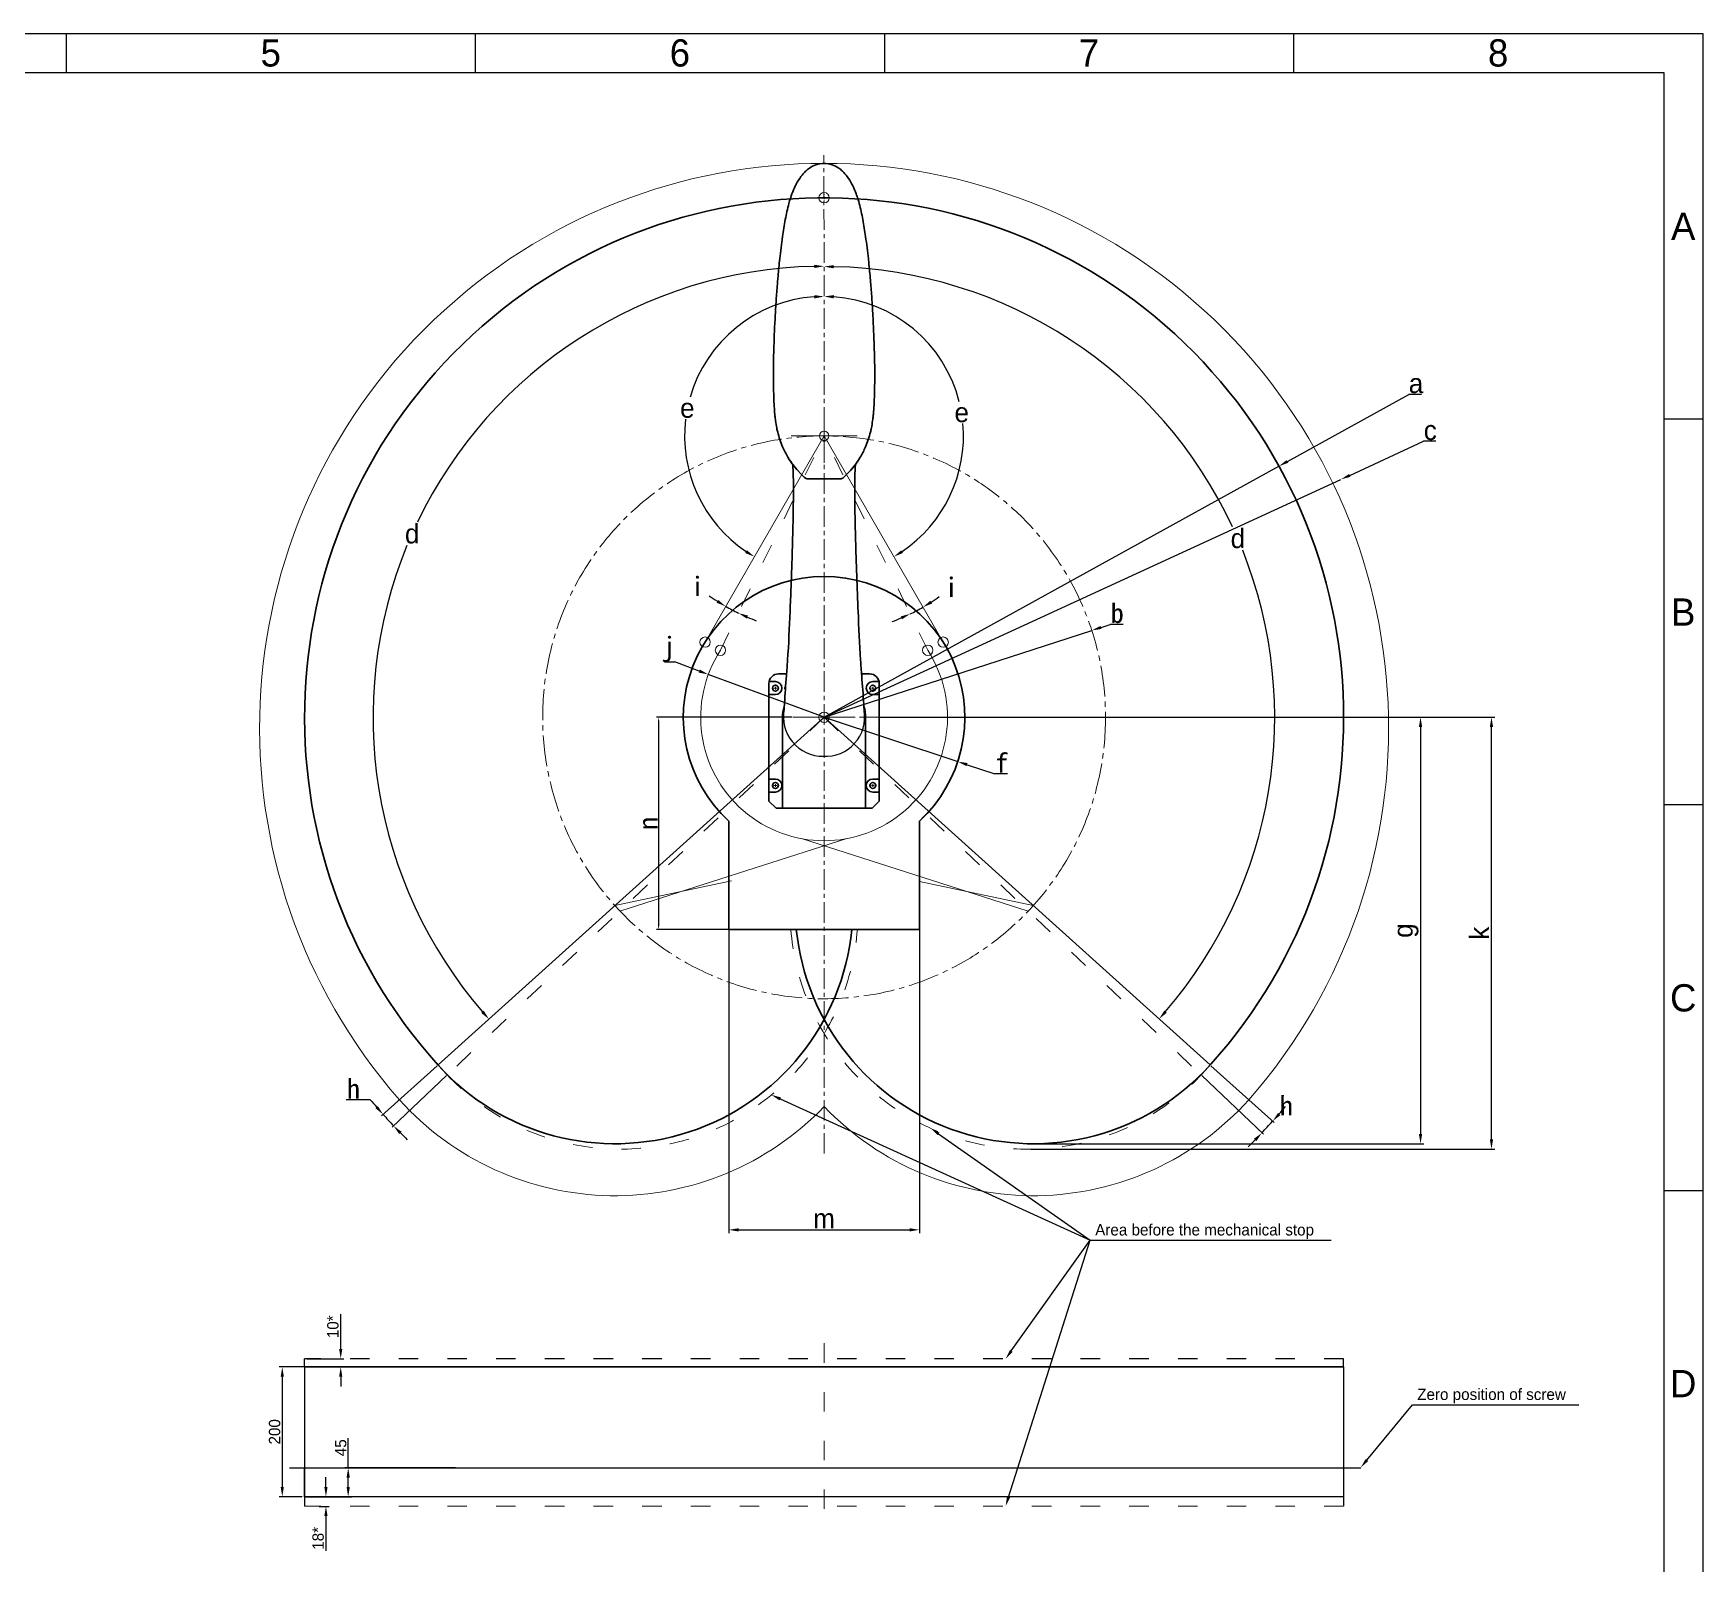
# Model space of a CAD drawing. Header units: millimetres. Extents: x 4086 to 8300, y 123 to 1549.
# Drawn here: x 7271 to 8300, y 607 to 1549 of the extents above; entities that cross this region are included whole.
import ezdxf
from ezdxf import colors
from ezdxf.entities.mleader import LeaderData, LeaderLine
from ezdxf.enums import TextEntityAlignment as Align
from ezdxf.math import Vec2, Vec3

# ---------------------------------------------------------------- set-up
doc = ezdxf.new("R2010")
doc.units = ezdxf.units.MM
for name, pattern in [('ACAD_ISO03W100', [30, 12, -18]), ('CENTER2', [28.575, 19.05, -3.175, 3.175, -3.175]), ('CENTERX2', [20.32, 12.7, -2.54, 2.54, -2.54])]:
    doc.linetypes.add(name, pattern=pattern)
doc.layers.add('09_ALL_ROUNDS', color=7, linetype='Continuous')
doc.layers.add('20_ALL_FEATURES', color=7, linetype='Continuous')
for name, color, linetype, lineweight in [('中心线层', 7, 'CENTER2', 0), ('标注层', 7, 'Continuous', 0), ('粗线层', 7, 'Continuous', 35), ('细线层', 7, 'Continuous', 0), ('虚线层', 7, 'ACAD_ISO03W100', 0)]:
    doc.layers.add(name, color=color, linetype=linetype, lineweight=lineweight)
doc.styles.get("Standard").update_dxf_attribs({"font": 'simsun.ttc'})
doc.styles.add('思源黑', font='SourceHanSansCN-Normal.ttf')
doc.dimstyles.new('半径标注', dxfattribs={"dimtxt": 7, "dimasz": 6, "dimexe": 1.25, "dimexo": 0.625, "dimtad": 1, "dimtoh": 1, "dimlfac": 4, "dimdsep": 46, "dimtxsty": '思源黑', "dimcen": 2.5, "dimadec": 0, "dimazin": 0, "dimtfac": 1, "dimtmove": 0, "dimatfit": 3, "dimfxl": 1, "dimarcsym": 0})
doc.dimstyles.new('尺寸标注_细节_1_2比例', dxfattribs={"dimtxt": 7, "dimasz": 6, "dimexe": 2, "dimexo": 1.5, "dimgap": 1, "dimtad": 1, "dimlfac": 2, "dimdsep": 46, "dimtxsty": '思源黑', "dimcen": 0.09, "dimadec": 0, "dimazin": 0, "dimtp": 0.01, "dimtm": 0.01, "dimtfac": 1, "dimtofl": 0, "dimtmove": 0, "dimatfit": 3, "dimfxl": 1, "dimtolj": 1, "dimarcsym": 0})
doc.dimstyles.new('直线标注', dxfattribs={"dimtxt": 7, "dimasz": 3, "dimexe": 1.25, "dimexo": 0.625, "dimtad": 1, "dimlfac": 4, "dimdsep": 46, "dimtxsty": 'Standard', "dimcen": 2.5, "dimadec": 0, "dimazin": 0, "dimtm": 1e-09, "dimtfac": 1, "dimtmove": 0, "dimatfit": 3, "dimfxl": 1, "dimarcsym": 0})
doc.dimstyles.new('角度标注', dxfattribs={"dimtxt": 7, "dimasz": 6, "dimexe": 1.25, "dimexo": 0.625, "dimtad": 1, "dimtih": 1, "dimtoh": 1, "dimdsep": 46, "dimtxsty": '思源黑', "dimcen": 2.5, "dimadec": 0, "dimazin": 0, "dimtfac": 1, "dimtmove": 0, "dimatfit": 3, "dimfxl": 1, "dimarcsym": 0})

# ---------------------------------------------------------------- blocks, each defined once
blk = doc.blocks.new('1')
at = {"color": 2}
for p, q in [((7291.7, 1549.2), (7291.7, 1525.2)), ((7543.7, 1549.2), (7543.7, 1525.2)), ((7795.7, 1549.2), (7795.7, 1525.2)), ((8047.7, 1549.2), (8047.7, 1525.2)), ((8299.7, 1311.6), (8275.7, 1311.6)), ((8299.7, 1074), (8275.7, 1074)), ((8299.7, 836.4), (8275.7, 836.4))]:
    blk.add_line(p, q, dxfattribs=at)
for points in [[(6283.7, 123.6), (6283.7, 1549.2), (8299.7, 1549.2), (8299.7, 123.6)], [(6403.7, 147.6), (6403.7, 1525.2), (8275.7, 1525.2), (8275.7, 147.6)]]:
    blk.add_lwpolyline(points, close=True, dxfattribs=at)
at = {"color": 2, "style": '思源黑'}
for s, p in [('5', (7417.7, 1537.2)), ('6', (7669.7, 1537.2)), ('7', (7921.7, 1537.2)), ('8', (8173.7, 1537.2)), ('A', (8287.7, 1430.4)), ('B', (8287.7, 1192.8)), ('C', (8287.7, 955.2)), ('D', (8287.7, 717.6))]:
    blk.add_text(s, height=16.8, dxfattribs=at).set_placement(p, align=Align.MIDDLE_CENTER)
at = {"color": 7, "style": '思源黑'}
for tag, height, p in [('编号', 19.2, (8134.8, 252.7)), ('比例', 8, (7939.7, 171.6))]:
    blk.add_attdef(tag, text='', height=height, dxfattribs=at).set_placement(p, align=Align.MIDDLE)
at = {"linetype": 'Continuous', "lineweight": 0, "ltscale": 0.3, "style": '思源黑'}
for tag, p in [('当前页', (8121.4, 207.9)), ('总页数', (8160.3, 207.9))]:
    blk.add_attdef(tag, text='', height=8, dxfattribs=at).set_placement(p, align=Align.MIDDLE)
blk = doc.blocks.new('*D1662')
at = {"layer": 'Defpoints', "color": 0}
for p in [(7758.5, 1128), (7758.5, 1128), (7520.7, 913.9), (7526.4, 907.7), (7491.2, 878.7)]:
    blk.add_point(p, dxfattribs=at)
at = {"layer": '标注层', "color": 0, "lineweight": -2}
for p, q in [((7520.3, 913.4), (7486, 882.5)), ((7526, 907.3), (7492.5, 875.5)), ((7479, 892.4), (7464.2, 892.4))]:
    blk.add_line(p, q, dxfattribs=at)
for start, end in [(220.1191, 221.0595), (222, 223.5), (224.4405, 225.3809)]:
    blk.add_arc((7758.5, 1128), 365.5, start, end, dxfattribs=at)
at = {"layer": '标注层', "color": 0}
for points in [[(7482.2, 887.2), (7483.7, 888.5), (7486.9, 883.4)], [(7498.3, 872.7), (7496.8, 871.3), (7493.4, 876.3)]]:
    blk.add_solid(points, dxfattribs=at)
at = {"layer": '标注层', "color": 0, "insert": (7468.6, 899.2), "char_height": 7, "attachment_point": 5}
blk.add_mtext('{\\H1.714286x;h}', dxfattribs=at)
blk = doc.blocks.new('*D1663')
at = {"layer": 'Defpoints', "color": 0}
for p in [(7758.5, 1128), (7758.5, 1128), (7990.7, 907.7), (7996.3, 913.9), (8030.4, 874.4)]:
    blk.add_point(p, dxfattribs=at)
at = {"layer": '标注层', "color": 0, "lineweight": -2}
for p, q in [((7991.1, 907.3), (8029.1, 871.2)), ((7996.8, 913.4), (8035.8, 878.4))]:
    blk.add_line(p, q, dxfattribs=at)
for start, end in [(318.9246, 319.8493), (316.5, 318), (314.6507, 315.5754)]:
    blk.add_arc((7758.5, 1128), 371.8, start, end, dxfattribs=at)
at = {"layer": '标注层', "color": 0}
for points in [[(8038.1, 884.3), (8039.6, 883), (8034.8, 879.2)], [(8024.8, 867), (8023.3, 868.4), (8028.2, 872)]]:
    blk.add_solid(points, dxfattribs=at)
at = {"layer": '标注层', "color": 0, "insert": (8043.2, 888.8), "char_height": 7, "attachment_point": 5}
blk.add_mtext('{\\H1.714286x;h}', dxfattribs=at)
blk = doc.blocks.new('*D1664')
at = {"layer": 'Defpoints', "color": 0}
for p in [(7465.4, 665.7), (7533.1, 665.7), (7437.9, 647.9)]:
    blk.add_point(p, dxfattribs=at)
at = {"layer": '标注层', "color": 0, "lineweight": -2}
for p, q in [((7465.4, 665.7), (7465.4, 684)), ((7531.6, 665.7), (7463.4, 665.7)), ((7465.4, 653.9), (7465.4, 659.7)), ((7439.4, 647.9), (7467.4, 647.9))]:
    blk.add_line(p, q, dxfattribs=at)
at = {"layer": '标注层', "color": 0}
for points in [[(7466.4, 659.7), (7464.4, 659.7), (7465.4, 665.7)], [(7464.4, 653.9), (7466.4, 653.9), (7465.4, 647.9)]]:
    blk.add_solid(points, dxfattribs=at)
at = {"layer": '标注层', "color": 0, "insert": (7460.8, 678.1), "char_height": 7, "attachment_point": 5, "rotation": 90, "style": '思源黑'}
blk.add_mtext('\\A1;45', dxfattribs=at)
blk = doc.blocks.new('*D1665')
at = {"layer": 'Defpoints', "color": 0}
for p in [(7449.4, 727.9), (7424.8, 647.9), (7438.5, 647.9)]:
    blk.add_point(p, dxfattribs=at)
at = {"layer": '标注层', "color": 0, "lineweight": -2}
for p, q in [((7447.9, 727.9), (7422.8, 727.9)), ((7424.8, 721.9), (7424.8, 653.9)), ((7437, 647.9), (7422.8, 647.9))]:
    blk.add_line(p, q, dxfattribs=at)
at = {"layer": '标注层', "color": 0}
for points in [[(7425.8, 721.9), (7423.8, 721.9), (7424.8, 727.9)], [(7423.8, 653.9), (7425.8, 653.9), (7424.8, 647.9)]]:
    blk.add_solid(points, dxfattribs=at)
at = {"layer": '标注层', "color": 0, "insert": (7420.1, 687.9), "char_height": 7, "attachment_point": 5, "rotation": 90, "style": '思源黑'}
blk.add_mtext('\\A1;200', dxfattribs=at)
blk = doc.blocks.new('*D1666')
at = {"layer": 'Defpoints', "color": 0}
for p in [(7451.7, 647.9), (7446, 642), (7451.7, 642)]:
    blk.add_point(p, dxfattribs=at)
at = {"layer": '标注层', "color": 0, "lineweight": -2}
for p, q in [((7451.7, 653.9), (7451.7, 659.9)), ((7450.2, 647.9), (7449.7, 647.9)), ((7447.5, 642), (7453.7, 642)), ((7451.7, 636), (7451.7, 614.6))]:
    blk.add_line(p, q, dxfattribs=at)
at = {"layer": '标注层', "color": 0}
for points in [[(7450.7, 653.9), (7452.7, 653.9), (7451.7, 647.9)], [(7452.7, 636), (7450.7, 636), (7451.7, 642)]]:
    blk.add_solid(points, dxfattribs=at)
at = {"layer": '标注层', "color": 0, "insert": (7446.9, 622.3), "char_height": 7, "attachment_point": 5, "rotation": 90, "style": '思源黑'}
blk.add_mtext('\\A1;18*', dxfattribs=at)
blk = doc.blocks.new('*D1667')
at = {"layer": 'Defpoints', "color": 0}
for p in [(7790.7, 1128), (7887.3, 865.3), (8125.9, 865.3)]:
    blk.add_point(p, dxfattribs=at)
at = {"layer": '标注层', "color": 0, "lineweight": -2}
for p, q in [((7792.2, 1128), (8127.9, 1128)), ((8125.9, 1122), (8125.9, 871.3)), ((7888.8, 865.3), (8127.9, 865.3))]:
    blk.add_line(p, q, dxfattribs=at)
at = {"layer": '标注层', "color": 0}
for points in [[(8126.9, 1122), (8124.9, 1122), (8125.9, 1128)], [(8124.9, 871.3), (8126.9, 871.3), (8125.9, 865.3)]]:
    blk.add_solid(points, dxfattribs=at)
at = {"layer": '标注层', "color": 0, "insert": (8116.9, 996.6), "char_height": 7, "attachment_point": 5, "rotation": 90, "style": '思源黑'}
blk.add_mtext('\\A1;{\\H1.714286x;g}', dxfattribs=at)
blk = doc.blocks.new('*D1668')
at = {"layer": 'Defpoints', "color": 0}
for p in [(7816.6, 1128), (8169.6, 1128), (7884.3, 862)]:
    blk.add_point(p, dxfattribs=at)
at = {"layer": '标注层', "color": 0, "lineweight": -2}
for p, q in [((7818.1, 1128), (8171.6, 1128)), ((8169.6, 868), (8169.6, 1122)), ((7885.8, 862), (8171.6, 862))]:
    blk.add_line(p, q, dxfattribs=at)
at = {"layer": '标注层', "color": 0}
for points in [[(8170.6, 1122), (8168.6, 1122), (8169.6, 1128)], [(8168.6, 868), (8170.6, 868), (8169.6, 862)]]:
    blk.add_solid(points, dxfattribs=at)
at = {"layer": '标注层', "color": 0, "insert": (8162.1, 995), "char_height": 7, "attachment_point": 5, "rotation": 90, "style": '思源黑'}
blk.add_mtext('\\A1;{\\H1.714286x;k}', dxfattribs=at)
blk = doc.blocks.new('*D1669')
at = {"layer": 'Defpoints', "color": 0}
for p in [(7758.5, 1128), (7840.9, 1100.7)]:
    blk.add_point(p, dxfattribs=at)
at = {"layer": '标注层', "color": 0, "lineweight": -2}
for p, q in [((7758.5, 1128), (7840.9, 1100.7)), ((7846.6, 1098.8), (7863.7, 1093.2)), ((7871.5, 1093.2), (7863.7, 1093.2))]:
    blk.add_line(p, q, dxfattribs=at)
at = {"layer": '标注层', "color": 0}
blk.add_solid([(7846.9, 1099.8), (7846.3, 1097.9), (7840.9, 1100.7)], dxfattribs=at)
at = {"layer": '标注层', "color": 0, "insert": (7867.9, 1099.8), "char_height": 7, "attachment_point": 5}
blk.add_mtext('{\\H1.714286x;f}', dxfattribs=at)
blk = doc.blocks.new('*D1670')
at = {"layer": 'Defpoints', "color": 0}
for p in [(7758.4, 1301.5), (7758.5, 1301.3), (7814.2, 1193), (7831.9, 1174.3), (7822.4, 1169.3)]:
    blk.add_point(p, dxfattribs=at)
at = {"layer": '标注层', "color": 0, "lineweight": -2}
for start, end in [(295.8, 300), (302.8232, 305.6464), (290.1536, 292.9768)]:
    blk.add_arc((7758.5, 1301.3), 121.8, start, end, dxfattribs=at)
at = {"layer": '标注层', "color": 0}
for points in [[(7824, 1199.8), (7825.1, 1198.1), (7819.4, 1195.8)], [(7806.5, 1188.3), (7805.7, 1190.1), (7811.5, 1191.7)]]:
    blk.add_solid(points, dxfattribs=at)
at = {"layer": '标注层', "color": 0, "insert": (7836.9, 1208.1), "char_height": 7, "attachment_point": 5}
blk.add_mtext('{\\H1.714286x;i}', dxfattribs=at)
blk = doc.blocks.new('*D1671')
at = {"layer": 'Defpoints', "color": 0}
for p in [(7699.9, 1012), (7817.2, 1012), (7817.2, 812.3)]:
    blk.add_point(p, dxfattribs=at)
at = {"layer": '标注层', "color": 0, "lineweight": -2}
for p, q in [((7699.9, 1010.5), (7699.9, 810.3)), ((7817.2, 1010.5), (7817.2, 810.3)), ((7705.9, 812.3), (7811.2, 812.3))]:
    blk.add_line(p, q, dxfattribs=at)
at = {"layer": '标注层', "color": 0}
for points in [[(7705.9, 813.3), (7705.9, 811.3), (7699.9, 812.3)], [(7811.2, 811.3), (7811.2, 813.3), (7817.2, 812.3)]]:
    blk.add_solid(points, dxfattribs=at)
at = {"layer": '标注层', "color": 0, "insert": (7758.5, 819.3), "char_height": 7, "attachment_point": 5, "style": '思源黑'}
blk.add_mtext('\\A1;{\\H1.714286x;m}', dxfattribs=at)
blk = doc.blocks.new('*D1672')
at = {"layer": 'Defpoints', "color": 0}
for p in [(7687.2, 1154.4), (7758.5, 1128)]:
    blk.add_point(p, dxfattribs=at)
at = {"layer": '标注层', "color": 0, "lineweight": -2}
for p, q in [((7660.2, 1162.1), (7666.5, 1162.1)), ((7681.6, 1156.5), (7666.5, 1162.1)), ((7758.5, 1128), (7687.2, 1154.4))]:
    blk.add_line(p, q, dxfattribs=at)
at = {"layer": '标注层', "color": 0}
blk.add_solid([(7681.3, 1155.5), (7682, 1157.4), (7687.2, 1154.4)], dxfattribs=at)
at = {"layer": '标注层', "color": 0, "insert": (7663, 1169.8), "char_height": 7, "attachment_point": 5}
blk.add_mtext('{\\H1.714286x;j}', dxfattribs=at)
blk = doc.blocks.new('*D1673')
at = {"layer": 'Defpoints', "color": 0}
for p in [(7923.4, 1181.5), (7758.5, 1128)]:
    blk.add_point(p, dxfattribs=at)
at = {"layer": '标注层', "color": 0, "lineweight": -2}
for p, q in [((7929.1, 1183.4), (7934.8, 1185.2)), ((7942.7, 1185.2), (7934.8, 1185.2)), ((7758.5, 1128), (7923.4, 1181.5))]:
    blk.add_line(p, q, dxfattribs=at)
at = {"layer": '标注层', "color": 0}
blk.add_solid([(7928.8, 1184.3), (7929.4, 1182.4), (7923.4, 1181.5)], dxfattribs=at)
at = {"layer": '标注层', "color": 0, "insert": (7939.1, 1192), "char_height": 7, "attachment_point": 5}
blk.add_mtext('{\\H1.714286x;b}', dxfattribs=at)
blk = doc.blocks.new('*D1674')
at = {"layer": 'Defpoints', "color": 0}
for p in [(7758.5, 1448), (7951.4, 1327.7), (7758.5, 1301.3), (7758.5, 1128), (7996.3, 913.9)]:
    blk.add_point(p, dxfattribs=at)
at = {"layer": '标注层', "color": 0, "lineweight": -2}
for start, end in [(25.0051, 88.7617), (319.2383, 21.7414)]:
    blk.add_arc((7758.5, 1128), 277.6, start, end, dxfattribs=at)
at = {"layer": '标注层', "color": 0}
for points in [[(7764.5, 1406.5), (7764.5, 1404.5), (7758.5, 1405.6)], [(7968.1, 947.4), (7969.6, 946), (7964.9, 942.2)]]:
    blk.add_solid(points, dxfattribs=at)
at = {"layer": '标注层', "color": 0, "insert": (8013.4, 1238.1), "char_height": 7, "attachment_point": 5, "style": '思源黑'}
blk.add_mtext('{\\H1.714286x;d}', dxfattribs=at)
blk = doc.blocks.new('*D1675')
at = {"layer": 'Defpoints', "color": 0}
for p in [(7739.5, 1128), (7656.6, 997.3), (7739.5, 997.3)]:
    blk.add_point(p, dxfattribs=at)
at = {"layer": '标注层', "color": 0, "lineweight": -2}
for p, q in [((7738.9, 1128), (7655.3, 1128)), ((7656.6, 1125), (7656.6, 1000.3)), ((7738.9, 997.3), (7655.3, 997.3))]:
    blk.add_line(p, q, dxfattribs=at)
at = {"layer": '标注层', "color": 0}
for points in [[(7657.1, 1125), (7656.1, 1125), (7656.6, 1128)], [(7656.1, 1000.3), (7657.1, 1000.3), (7656.6, 997.3)]]:
    blk.add_solid(points, dxfattribs=at)
at = {"layer": '标注层', "color": 0, "insert": (7650, 1062.6), "char_height": 7, "attachment_point": 5, "rotation": 90}
blk.add_mtext('{\\H1.714286x;n}', dxfattribs=at)
blk = doc.blocks.new('*D1676')
at = {"layer": 'Defpoints', "color": 0}
for p in [(7758.5, 1301.3), (7758.6, 1301.5), (7703.1, 1193.5), (7685.2, 1174.3), (7694.7, 1169.3)]:
    blk.add_point(p, dxfattribs=at)
at = {"layer": '标注层', "color": 0, "lineweight": -2}
for start, end in [(234.3271, 237.1636), (240, 244.2), (247.0364, 249.8729)]:
    blk.add_arc((7758.5, 1301.3), 121.2, start, end, dxfattribs=at)
at = {"layer": '标注层', "color": 0}
for points in [[(7692.3, 1198.6), (7693.3, 1200.3), (7697.9, 1196.3)], [(7711.7, 1190.6), (7710.8, 1188.8), (7705.8, 1192.2)]]:
    blk.add_solid(points, dxfattribs=at)
at = {"layer": '标注层', "color": 0, "insert": (7680.5, 1208.6), "char_height": 7, "attachment_point": 5}
blk.add_mtext('{\\H1.714286x;i}', dxfattribs=at)
blk = doc.blocks.new('*D1677')
at = {"layer": 'Defpoints', "color": 0}
for p in [(7758.5, 1448), (7692.7, 1356.5), (7758.5, 1301.3), (7758.5, 1301.3), (7685.2, 1174.3)]:
    blk.add_point(p, dxfattribs=at)
at = {"layer": '标注层', "color": 0, "lineweight": -2}
for start, end in [(94.001, 163.9118), (173.0834, 235.999)]:
    blk.add_arc((7758.5, 1301.3), 85.9, start, end, dxfattribs=at)
at = {"layer": '标注层', "color": 0}
for points in [[(7752.6, 1386), (7752.5, 1388), (7758.5, 1387.2)], [(7709.9, 1229.2), (7711, 1230.9), (7715.6, 1226.9)]]:
    blk.add_solid(points, dxfattribs=at)
at = {"layer": '标注层', "color": 0, "insert": (7674.3, 1318.4), "char_height": 7, "attachment_point": 5, "style": '思源黑'}
blk.add_mtext('{\\H1.714286x;e}', dxfattribs=at)
blk = doc.blocks.new('*D1678')
at = {"layer": 'Defpoints', "color": 0}
for p in [(8038.7, 1282.7), (7758.5, 1128)]:
    blk.add_point(p, dxfattribs=at)
at = {"layer": '标注层', "color": 0, "lineweight": -2}
for p, q in [((8043.9, 1285.6), (8118.7, 1326.9)), ((8126.5, 1326.9), (8118.7, 1326.9)), ((7758.5, 1128), (8038.7, 1282.7))]:
    blk.add_line(p, q, dxfattribs=at)
at = {"layer": '标注层', "color": 0}
blk.add_solid([(8043.4, 1286.4), (8044.4, 1284.7), (8038.7, 1282.7)], dxfattribs=at)
at = {"layer": '标注层', "color": 0, "insert": (8123.1, 1333.6), "char_height": 7, "attachment_point": 5, "style": '思源黑'}
blk.add_mtext('{\\H1.714286x;a}', dxfattribs=at)
blk = doc.blocks.new('*D1679')
at = {"layer": 'Defpoints', "color": 0}
for p in [(7758.5, 1448), (7824.4, 1356.5), (7758.5, 1301.3), (7758.5, 1301.3), (7831.9, 1174.3)]:
    blk.add_point(p, dxfattribs=at)
at = {"layer": '标注层', "color": 0, "lineweight": -2}
for start, end in [(14.2109, 85.999), (304.001, 5.0945)]:
    blk.add_arc((7758.5, 1301.3), 85.9, start, end, dxfattribs=at)
at = {"layer": '标注层', "color": 0}
for points in [[(7764.6, 1388), (7764.5, 1386), (7758.5, 1387.2)], [(7806.1, 1230.9), (7807.1, 1229.2), (7801.5, 1226.9)]]:
    blk.add_solid(points, dxfattribs=at)
at = {"layer": '标注层', "color": 0, "insert": (7843.3, 1315.7), "char_height": 7, "attachment_point": 5, "style": '思源黑'}
blk.add_mtext('{\\H1.714286x;e}', dxfattribs=at)
blk = doc.blocks.new('*D1680')
at = {"layer": 'Defpoints', "color": 0}
for p in [(7758.5, 1448), (7565.6, 1327.8), (7758.5, 1301.3), (7758.5, 1128), (7520.7, 913.9)]:
    blk.add_point(p, dxfattribs=at)
at = {"layer": '标注层', "color": 0, "lineweight": -2}
for start, end in [(91.2376, 154.3506), (157.6285, 220.7624)]:
    blk.add_arc((7758.5, 1128), 277.8, start, end, dxfattribs=at)
at = {"layer": '标注层', "color": 0}
for points in [[(7752.5, 1404.7), (7752.5, 1406.7), (7758.5, 1405.8)], [(7547.4, 945.9), (7548.9, 947.3), (7552.1, 942.1)]]:
    blk.add_solid(points, dxfattribs=at)
at = {"layer": '标注层', "color": 0, "insert": (7504.8, 1241), "char_height": 7, "attachment_point": 5, "style": '思源黑'}
blk.add_mtext('{\\H1.714286x;d}', dxfattribs=at)
blk = doc.blocks.new('*D1681')
at = {"layer": 'Defpoints', "color": 0}
for p in [(8076.8, 1274.5), (7758.5, 1128)]:
    blk.add_point(p, dxfattribs=at)
at = {"layer": '标注层', "color": 0, "lineweight": -2}
for p, q in [((8082.3, 1277), (8127.8, 1298)), ((8135.4, 1298), (8127.8, 1298)), ((7758.5, 1128), (8076.8, 1274.5))]:
    blk.add_line(p, q, dxfattribs=at)
at = {"layer": '标注层', "color": 0}
blk.add_solid([(8081.9, 1277.9), (8082.7, 1276.1), (8076.8, 1274.5)], dxfattribs=at)
at = {"layer": '标注层', "color": 0, "insert": (8131.9, 1304.7), "char_height": 7, "attachment_point": 5, "style": '思源黑'}
blk.add_mtext('{\\H1.714286x;c}', dxfattribs=at)
blk = doc.blocks.new('SW_CENTERMARKSYMBOL_16')
at = {"layer": '中心线层', "color": 0}
for p, q in [((-1.5, 0), (-1.95, 0)), ((0, 0), (-0.75, 0)), ((0, 1.5), (0, 1.95)), ((0, 0), (0, 0.75)), ((0, 0), (0, -0.75)), ((0, 0), (0.75, 0)), ((1.5, 0), (1.95, 0)), ((0, -1.5), (0, -1.95))]:
    blk.add_line(p, q, dxfattribs=at)
blk = doc.blocks.new('*D1688')
at = {"color": 0, "lineweight": -2}
for p, q in [((7460.8, 738.9), (7460.8, 760.3)), ((7440, 732.9), (7462.8, 732.9)), ((7440, 727.9), (7462.8, 727.9)), ((7460.8, 721.9), (7460.8, 715.9))]:
    blk.add_line(p, q, dxfattribs=at)
at = {"color": 0}
for points in [[(7459.8, 738.9), (7461.8, 738.9), (7460.8, 732.9)], [(7461.8, 721.9), (7459.8, 721.9), (7460.8, 727.9)]]:
    blk.add_solid(points, dxfattribs=at)
at = {"layer": 'Defpoints', "color": 0}
for p in [(7438.5, 732.9), (7460.8, 732.9), (7438.5, 727.9)]:
    blk.add_point(p, dxfattribs=at)
at = {"color": 0, "insert": (7456, 752.6), "char_height": 7, "attachment_point": 5, "rotation": 90, "style": '思源黑'}
blk.add_mtext('\\A1;\\A1;10*', dxfattribs=at)

msp = doc.modelspace()

# ---------------------------------------------------------------- linework, layer by layer
for p, q in [((7438.5355, 727.8715), (7438.5355, 732.8715)), ((8078.5355, 727.8715), (8078.5355, 732.8715))]:
    msp.add_line(p, q)
at = {"linetype": 'ACAD_ISO03W100'}
msp.add_line((8078.5355, 732.8715), (7438.5355, 732.8715), dxfattribs=at)
at = {"color": 7, "linetype": 'Continuous'}
msp.add_arc((7757.7402, 1128.3005), 24.3159, 168.6335578, 270.5697738, dxfattribs=at)
at = {"layer": '09_ALL_ROUNDS', "color": 7, "linetype": 'Continuous'}
msp.add_arc((7759.4029, 1128.0574), 24.1135, 266.6219188, 9.5975651, dxfattribs=at)
at = {"layer": '20_ALL_FEATURES'}
for p, q in [((7438.5355, 727.8715), (7438.5355, 730.0715)), ((8078.5355, 727.8715), (8078.5355, 730.0715)), ((7438.5355, 727.8715), (7438.5355, 647.8715)), ((8078.5355, 727.8715), (8078.5355, 647.8715)), ((7429.3102, 665.6715), (8089.1251, 665.6715)), ((7438.5355, 647.8715), (7438.5355, 665.6715)), ((8078.5355, 647.8715), (7438.5355, 647.8715)), ((7438.5355, 647.8715), (7438.5355, 642.0315)), ((8078.5355, 647.8715), (8078.5355, 642.0315))]:
    msp.add_line(p, q, dxfattribs=at)
at = {"layer": '中心线层', "linetype": 'CENTERX2'}
msp.add_line((7758.5876, 859.2318), (7758.4667, 1474.1615), dxfattribs=at)
at = {"layer": '粗线层', "color": 7, "linetype": 'Continuous'}
for p, q in [((7727.6626, 1322.3674), (7727.6414, 1322.8526)), ((7789.3934, 1322.8526), (7789.3721, 1322.3674)), ((7737.098, 1286.8171), (7736.1937, 1288.2855)), ((7780.841, 1288.2855), (7779.9369, 1286.8173)), ((7744.4744, 1277.6493), (7742.135, 1280.1547)), ((7752.3265, 1274.9461), (7748.0316, 1274.946)), ((7769.0031, 1274.946), (7748.0316, 1274.946)), ((7774.8997, 1280.1547), (7772.5604, 1277.6493)), ((7730.5265, 1154.774), (7735.4338, 1154.774)), ((7781.6192, 1154.774), (7786.5265, 1154.774)), ((7724.5265, 1148.774), (7724.5265, 1076.374)), ((7724.9265, 1141.974), (7728.5265, 1141.974)), ((7728.5265, 1149.974), (7725.1599, 1149.974)), ((7791.893, 1149.974), (7788.5265, 1149.974)), ((7788.5265, 1141.974), (7792.1265, 1141.974)), ((7792.5265, 1076.374), (7792.5265, 1148.774)), ((7734.1164, 1136.5895), (7734.0822, 1135.9951)), ((7732.9467, 1127.5742), (7732.9476, 1071.974)), ((7784.1053, 1071.974), (7784.1062, 1127.5742)), ((7728.5265, 1089.974), (7724.9265, 1089.974)), ((7792.1265, 1089.974), (7788.5265, 1089.974)), ((7724.9265, 1081.974), (7728.5265, 1081.974)), ((7788.5265, 1081.974), (7792.1265, 1081.974)), ((7728.9265, 1071.974), (7724.5265, 1076.374)), ((7733.7018, 1071.974), (7728.9265, 1071.974)), ((7733.7265, 1071.974), (7783.3265, 1071.974)), ((7788.1265, 1071.974), (7783.3511, 1071.974)), ((7788.1265, 1071.974), (7792.5265, 1076.374))]:
    msp.add_line(p, q, dxfattribs=at)
at = {"layer": '粗线层'}
for p, q in [((7699.8688, 1064.0898), (7699.8688, 997.3074)), ((7817.2022, 1064.0898), (7817.2022, 997.3074)), ((7699.8688, 997.3074), (7817.2022, 997.3074)), ((7438.5355, 727.8715), (8078.5355, 727.8715))]:
    msp.add_line(p, q, dxfattribs=at)
at = {"layer": '粗线层', "color": 7, "linetype": 'Continuous'}
for points in [[(7737.098, 1286.8171), (7737.4836, 1286.2214), (7738.1011, 1285.2994), (7738.7582, 1284.3625), (7739.4538, 1283.4195), (7740.1709, 1282.4953), (7740.8984, 1281.6003), (7741.6485, 1280.7139), (7742.135, 1280.1547)], [(7774.8997, 1280.1547), (7775.3906, 1280.719), (7776.1458, 1281.6117), (7776.8782, 1282.5134), (7777.5982, 1283.4423), (7778.2949, 1284.388), (7778.9492, 1285.3222), (7779.5602, 1286.2352), (7779.9369, 1286.8173)]]:
    msp.add_lwpolyline(points, dxfattribs=at)
for centre in [(7728.5265, 1145.974), (7788.5265, 1145.974), (7728.5265, 1085.974), (7788.5265, 1085.974)]:
    msp.add_circle(centre, 1.8, dxfattribs=at)
for centre, radius, start, end in [((7778.9809, 1436.6123), 42.5027, 152.3600525, 153.9521746), ((7738.0538, 1436.6123), 42.5027, 26.0478256, 27.6399473), ((8118.8503, 1368.5763), 389.883, 171.8241685, 173.8272187), ((7398.1845, 1368.5763), 389.883, 6.172774, 8.1758243), ((8445.0005, 1336.5518), 717.6218, 175.2567557, 176.027587), ((7072.0342, 1336.5518), 717.6218, 3.972413, 4.7432441), ((8466.159, 1335.1012), 738.8295, 176.0290379, 176.8594936), ((7050.8758, 1335.1012), 738.8295, 3.1405064, 3.9709621), ((8545.0882, 1330.8859), 817.8713, 176.8675563, 178.2151736), ((6974.3331, 1330.9883), 815.4828, 1.7828527, 3.1344174), ((8233.1134, 1338.5627), 505.797, 178.8266224, 179.8309132), ((8382.9811, 1335.8055), 655.6895, 178.2036617, 178.8539148), ((7108.352, 1335.1454), 681.3993, 1.1583527, 1.784071), ((7260.2473, 1338.2854), 529.4717, 0.1915402, 1.1509241), ((8137.6898, 1338.7602), 410.3732, 179.8191683, 180.9350546), ((7367.6306, 1338.8373), 422.0872, 359.0804301, 0.1653467), ((8068.7549, 1337.462), 341.4261, 180.9060152, 182.4524066), ((7437.0467, 1337.7913), 352.6632, 357.5722314, 359.0693468), ((7827.9659, 1323.9404), 100.2311, 185.2460244, 186.7100704), ((7814.2363, 1322.3495), 86.4097, 186.7261141, 187.829662), ((7788.3918, 1318.0728), 60.2061, 191.3928282, 193.8691587), ((7728.6429, 1318.0728), 60.2061, 346.1308402, 348.6071732), ((7702.7984, 1322.3495), 86.4097, 352.170338, 353.2738859), ((7689.0688, 1323.9404), 100.2311, 353.2899296, 354.7539756), ((7786.5715, 1317.7305), 58.3564, 193.971349, 203.3564064), ((7730.4632, 1317.7305), 58.3564, 336.6435944, 346.0286506), ((7112.259, 1204.8658), 625.1851, 355.3025613, 356.1750292), ((8419.2163, 1205.9404), 639.647, 183.834834, 184.6875755), ((7730.5265, 1148.774), 6, 90, 180), ((7786.5265, 1148.774), 6, 0, 90), ((7724.9265, 1141.574), 0.4, 90, 180), ((7725.1599, 1150.374), 0.4, 163.3984504, 270), ((7728.5265, 1145.974), 4, 270, 90), ((7735.5265, 1145.974), 1.2, 125.9412578, 225.5630968), ((7788.5265, 1145.974), 4, 90, 270), ((7791.893, 1150.374), 0.4, 270, 16.6015496), ((7792.1265, 1141.574), 0.4, 0, 90), ((7758.7157, 1127.5316), 25.769, 163.8625186, 179.905366), ((7758.3373, 1127.5316), 25.769, 0.0946141, 16.1376325), ((7724.9265, 1090.374), 0.4, 180, 270), ((7728.5265, 1085.974), 4, 270, 90), ((7788.5265, 1085.974), 4, 90, 270), ((7792.1265, 1090.374), 0.4, 270, 0), ((7724.9265, 1081.574), 0.4, 90, 180), ((7792.1265, 1081.574), 0.4, 0, 90)]:
    msp.add_arc(centre, radius, start, end, dxfattribs=at)
at = {"layer": '粗线层'}
for centre, radius, start, end in [((7758.5355, 1127.974), 320, 315.2, 223.5), ((7758.5355, 1127.974), 86.7351, 312.5621152, 227.4378848), ((7629.7237, 1011.9914), 146.6667, 222, 354.254013), ((7887.3473, 1011.9914), 146.6667, 185.745987, 318)]:
    msp.add_arc(centre, radius, start, end, dxfattribs=at)
at = {"layer": '粗线层', "color": 2, "linetype": 'Continuous'}
msp.add_arc((7728.5265, 1085.974), 1.8, 180, 239.7040674, dxfattribs=at)
at = {"layer": '粗线层', "color": 7, "linetype": 'Continuous'}
for points in [[(7741.3283, 1456.3303), (7742.1964, 1457.9839), (7743.1842, 1459.5823), (7744.299, 1461.0807)], [(7747.1387, 1464.3329), (7746.0996, 1463.3372), (7745.1582, 1462.2353), (7744.2989, 1461.0807)], [(7747.1386, 1464.3331), (7747.8636, 1465.0284), (7748.6398, 1465.6752), (7749.4623, 1466.2519)], [(7767.5724, 1466.2519), (7768.3949, 1465.6752), (7769.1712, 1465.0284), (7769.8962, 1464.3331)], [(7772.7358, 1461.0807), (7771.8766, 1462.2353), (7770.9351, 1463.3372), (7769.896, 1464.3329)], [(7772.7358, 1461.0807), (7773.8505, 1459.5823), (7774.8384, 1457.9839), (7775.7064, 1456.3303)], [(7740.7945, 1455.2765), (7740.0084, 1453.6701), (7739.321, 1452.0136), (7738.7094, 1450.3331)], [(7778.3253, 1450.3331), (7777.7137, 1452.0136), (7777.0263, 1453.6701), (7776.2402, 1455.2765)], [(7729.3714, 1306.1799), (7729.0772, 1307.6371), (7728.8351, 1309.1053), (7728.6328, 1310.5781)], [(7788.402, 1310.5781), (7788.1996, 1309.1053), (7787.9576, 1307.6371), (7787.6633, 1306.1799)], [(7736.1937, 1288.2855), (7734.9919, 1290.3139), (7733.9301, 1292.4299), (7732.9971, 1294.5952)], [(7784.0377, 1294.5952), (7783.1046, 1292.4299), (7782.0428, 1290.3139), (7780.841, 1288.2855)], [(7747.0118, 1275.3132), (7746.1266, 1276.0468), (7745.2863, 1276.8354), (7744.4744, 1277.6493)], [(7747.0092, 1275.3153), (7747.2881, 1275.0842), (7747.6689, 1274.946), (7748.0311, 1274.946)], [(7769.0035, 1274.946), (7769.3657, 1274.946), (7769.7466, 1275.0842), (7770.0255, 1275.3153)], [(7772.5604, 1277.6493), (7771.7484, 1276.8354), (7770.9081, 1276.0468), (7770.0229, 1275.3132)], [(7735.3441, 1153.6669), (7734.912, 1147.9762), (7734.4505, 1142.2869), (7734.1164, 1136.5895)], [(7782.9708, 1135.9957), (7782.6377, 1141.8917), (7782.1559, 1147.7785), (7781.7089, 1153.6669)], [(7734.0822, 1135.9951), (7733.9501, 1133.6562), (7733.8203, 1131.3161), (7733.962, 1134.6939)], [(7783.0909, 1134.694), (7783.2974, 1128.8909), (7783.1025, 1133.6627), (7782.9708, 1135.9957)]]:
    msp.add_open_spline(points, degree=3, dxfattribs=at)
for points, knots in [([(7749.4623, 1466.2519), (7750.7108, 1467.1274), (7753.5883, 1468.6584), (7756.8315, 1469.1696), (7758.5174, 1469.17)], [0, 0, 0, 0, 0.474930258, 1, 1, 1, 1]), ([(7758.5174, 1469.17), (7760.2032, 1469.1696), (7763.4464, 1468.6584), (7766.3239, 1467.1274), (7767.5724, 1466.2519)], [0, 0, 0, 0, 0.525069744, 1, 1, 1, 1]), ([(7736.892, 1444.5496), (7737.0266, 1445.0451), (7737.5735, 1446.9908), (7738.1934, 1448.9166), (7738.7091, 1450.3332)], [0, 0, 0, 0, 0.254068602, 1, 1, 1, 1]), ([(7778.3256, 1450.3332), (7778.4957, 1449.8662), (7779.1633, 1447.9583), (7779.743, 1446.0204), (7780.1428, 1444.5496)], [0, 0, 0, 0, 0.245911182, 1, 1, 1, 1]), ([(7732.9301, 1424.0221), (7733.4353, 1427.5347), (7734.5295, 1434.4207), (7735.9941, 1441.2464), (7736.892, 1444.5496)], [0, 0, 0, 0, 0.509012822, 1, 1, 1, 1]), ([(7780.1427, 1444.5496), (7781.0406, 1441.2464), (7782.5052, 1434.4207), (7783.5994, 1427.5347), (7784.1046, 1424.0221)], [0, 0, 0, 0, 0.490987187, 1, 1, 1, 1]), ([(7729.8375, 1395.8923), (7729.9392, 1397.1178), (7730.3564, 1401.991), (7730.8304, 1406.8595), (7731.2287, 1410.4992)], [0, 0, 0, 0, 0.251419564, 1, 1, 1, 1]), ([(7785.8061, 1410.4992), (7785.9382, 1409.2915), (7786.4509, 1404.4273), (7786.8932, 1399.5559), (7787.1972, 1395.8923)], [0, 0, 0, 0, 0.248394442, 1, 1, 1, 1]), ([(7728.1547, 1314.776), (7728.097, 1315.402), (7727.8859, 1317.9292), (7727.7477, 1320.462), (7727.6626, 1322.3674)], [0, 0, 0, 0, 0.247874838, 1, 1, 1, 1]), ([(7789.3721, 1322.3674), (7789.3436, 1321.7289), (7789.222, 1319.196), (7789.0542, 1316.6647), (7788.8801, 1314.776)], [0, 0, 0, 0, 0.252053352, 1, 1, 1, 1]), ([(7742.135, 1280.1547), (7741.7044, 1280.6451), (7739.9009, 1282.7677), (7738.2471, 1285.0203), (7737.098, 1286.8171)], [0, 0, 0, 0, 0.23427853, 1, 1, 1, 1]), ([(7779.9369, 1286.8173), (7779.5374, 1286.1926), (7777.9847, 1283.8789), (7776.2486, 1281.6907), (7774.8997, 1280.1547)], [0, 0, 0, 0, 0.266199289, 1, 1, 1, 1]), ([(7739.2476, 1283.6993), (7739.5535, 1278.6837), (7739.7093, 1268.6269), (7739.5269, 1253.553), (7739.186, 1238.4789), (7738.7322, 1223.4084), (7738.1668, 1208.3414), (7737.3999, 1188.2537), (7736.7221, 1173.1894), (7736.0515, 1163.1605)], [0, 0, 0, 0, 0.124982761, 0.249984539, 0.374988233, 0.49999182, 0.624995422, 0.749999491, 1, 1, 1, 1]), ([(7781.0015, 1163.1605), (7780.3307, 1173.1917), (7779.6528, 1188.2596), (7778.8858, 1208.352), (7778.3203, 1223.4224), (7777.8665, 1238.4964), (7777.5257, 1253.574), (7777.3433, 1268.6515), (7777.5004, 1278.7106), (7777.8071, 1283.7274)], [0, 0, 0, 0, 0.250000524, 0.375004601, 0.500008211, 0.625011804, 0.750015509, 0.875017298, 1, 1, 1, 1])]:
    msp.add_open_spline(points, degree=3, knots=knots, dxfattribs=at)
at = {"layer": '细线层'}
for p, q in [((7765.4688, 1447.974), (7751.6022, 1447.974)), ((7758.5355, 1284.7272), (7758.5355, 1317.8876)), ((7758.5355, 1301.3074), (7685.2022, 1174.2903)), ((7738.186, 1301.3074), (7778.885, 1301.3074)), ((7758.5355, 1301.3074), (7831.8688, 1174.2903)), ((7632.8039, 1008.6593), (7772.5276, 1053.2508)), ((7884.2671, 1008.6593), (7744.5434, 1053.2508))]:
    msp.add_line(p, q, dxfattribs=at)
at = {"layer": '细线层', "linetype": 'Continuous'}
for p, q in [((7785.119, 1205.9758), (7785.1188, 1205.9758)), ((7789.3224, 1139.6463), (7789.3466, 1139.6698))]:
    msp.add_line(p, q, dxfattribs=at)
at = {"layer": '细线层', "ltscale": 0.1}
for p, q in [((7758.5355, 1127.974), (7520.7292, 913.8523)), ((7739.4759, 1127.974), (7777.5951, 1127.974)), ((7758.5355, 1127.974), (7996.3418, 913.8523)), ((7629.7237, 1011.9914), (7701.4546, 1027.2383)), ((7887.3473, 1011.9914), (7817.2022, 1026.9012))]:
    msp.add_line(p, q, dxfattribs=at)
at = {"layer": '细线层', "linetype": 'Continuous'}
for centre in [(7758.5355, 1447.974), (7758.5355, 1127.974)]:
    msp.add_circle(centre, 3.2, dxfattribs=at)
at = {"layer": '细线层'}
for centre, radius in [((7758.5355, 1447.974), 3.2), ((7758.5355, 1301.3074), 2.8962), ((7758.5355, 1301.3074), 2.8962), ((7685.2022, 1174.2903), 3.2), ((7694.7016, 1169.2606), 3.2), ((7822.3694, 1169.2606), 3.2), ((7831.8688, 1174.2903), 3.2), ((7758.5355, 1127.974), 3.2)]:
    msp.add_circle(centre, radius, dxfattribs=at)
for centre, radius, start, end in [((7758.5355, 1121.4811), 347.6889, 318.7951672, 221.2048328), ((7758.5355, 1127.974), 86.7351, 147.724085, 227.4378848), ((7758.5355, 1127.974), 86.7351, 312.5621152, 32.275915), ((7758.5355, 1127.974), 76.022, 147.1059598, 32.8940402), ((7629.7237, 1011.9914), 178.6667, 222, 316.1339124), ((7887.3473, 1011.9914), 178.6667, 223.8660876, 318)]:
    msp.add_arc(centre, radius, start, end, dxfattribs=at)
at = {"layer": '虚线层'}
for p, q in [((7694.7016, 1169.2606), (7758.5355, 1301.3074)), ((7822.3694, 1169.2606), (7758.5355, 1301.3074)), ((7758.5355, 1127.974), (7526.4157, 907.7006)), ((7792.317, 1127.974), (7724.754, 1127.974)), ((7758.5355, 1127.974), (7990.6553, 907.7006)), ((7758.5355, 742.4288), (7758.5355, 624.8076)), ((8078.5355, 642.0315), (7438.5355, 642.0315))]:
    msp.add_line(p, q, dxfattribs=at)
at = {"layer": '虚线层', "linetype": 'CENTER2'}
msp.add_circle((7758.5355, 1127.974), 173.3333, dxfattribs=at)
at = {"layer": '虚线层'}
for centre, start, end in [((7632.8039, 1008.6593), 223.5, 355.5609164), ((7884.2671, 1008.6593), 184.4390836, 316.5)]:
    msp.add_arc(centre, 146.6667, start, end, dxfattribs=at)

# ---------------------------------------------------------------- block references
msp.add_blockref('1', (0, 0))
at = {"layer": '粗线层', "xscale": 1.152, "yscale": 1.152, "zscale": 1.152, "rotation": 270}
for p in [(7758.5356, 1447.97), (7758.5356, 1297.97), (7728.5265, 1145.974), (7788.5265, 1145.974), (7758.5355, 1127.974), (7758.5356, 1127.97), (7728.5265, 1085.974), (7788.5265, 1085.974)]:
    msp.add_blockref('SW_CENTERMARKSYMBOL_16', p, dxfattribs=at)

# ---------------------------------------------------------------- dimensions: what is measured, and where the dimension line sits
dim = msp.add_linear_dim(base=(7460.8265, 732.8715), p1=(7438.5355, 727.8715), p2=(7438.5355, 732.8715), angle=90, text='\\A1;<>*', dimstyle='尺寸标注_细节_1_2比例', override={"dimtxsty": '思源黑'})
dim.commit()
dim.dimension.update_dxf_attribs({"geometry": '*D1688', "text_midpoint": (7455.9669, 752.5656)})
at = {"layer": '标注层'}
dim = msp.add_angular_dim_2l(base=(7565.5685, 1327.7972), line1=((7758.5355, 1127.974), (7520.7292, 913.8523)), line2=((7758.5355, 1447.974), (7758.5355, 1301.3074)), text='{\\H1.714286x;d}', dimstyle='角度标注', dxfattribs=at)
dim.commit()
dim.dimension.update_dxf_attribs({"geometry": '*D1680', "text_midpoint": (7504.7645, 1240.9602)})
for base, line1, text, picture, middle in [((7692.7015, 1356.5486), ((7758.5355, 1301.3074), (7685.2022, 1174.2903)), '{\\H1.714286x;e}', '*D1677', (7674.3102, 1318.3897)), ((7951.3954, 1327.6863), ((7758.5355, 1127.974), (7996.3418, 913.8523)), '{\\H1.714286x;d}', '*D1674', (8013.405, 1238.0715)), ((7824.3695, 1356.5486), ((7758.5355, 1301.3074), (7831.8688, 1174.2903)), '{\\H1.714286x;e}', '*D1679', (7843.2667, 1315.6719))]:
    dim = msp.add_angular_dim_2l(base=base, line1=line1, line2=((7758.5355, 1447.974), (7758.5355, 1301.3074)), text=text, dimstyle='角度标注', dxfattribs=at)
    dim.commit()
    dim.dimension.update_dxf_attribs({"geometry": picture, "text_midpoint": middle, "dimtype": 162})
for mpoint, text, override, picture, middle in [((8038.6597, 1282.6687), '{\\H1.714286x;a}', {"dimtxsty": '思源黑'}, '*D1678', (8123.1002, 1326.8815)), ((8076.8401, 1274.53), '{\\H1.714286x;c}', {"dimtxsty": '思源黑'}, '*D1681', (8131.8722, 1297.9771)), ((7687.248, 1154.3832), '{\\H1.714286x;j}', {"dimtxsty": 'Standard'}, '*D1672', (7663.0374, 1162.0776))]:
    dim = msp.add_radius_dim(center=(7758.5355, 1127.974), mpoint=mpoint, text=text, dimstyle='半径标注', override=override, dxfattribs=at)
    dim.commit()
    dim.dimension.update_dxf_attribs({"geometry": picture, "text_midpoint": middle, "dimtype": 164})
for base, line1, line2, text, picture, middle in [((7703.1296, 1193.4992), ((7694.7016, 1169.2606), (7758.6473, 1301.5387)), ((7758.5355, 1301.3074), (7685.2022, 1174.2903)), '{\\H1.714286x;i}', '*D1676', (7680.4804, 1208.5722)), ((7814.2012, 1192.9936), ((7758.5355, 1301.3074), (7831.8688, 1174.2903)), ((7822.3694, 1169.2606), (7758.4237, 1301.5387)), '{\\H1.714286x;i}', '*D1670', (7836.8801, 1208.0728)), ((8030.4483, 874.4112), ((7758.5355, 1127.974), (7990.6553, 907.7006)), ((7758.5355, 1127.974), (7996.3418, 913.8523)), '{\\H1.714286x;h}', '*D1663', (8043.1824, 888.7946))]:
    dim = msp.add_angular_dim_2l(base=base, line1=line1, line2=line2, text=text, dimstyle='角度标注', override={"dimtxsty": 'Standard'}, dxfattribs=at)
    dim.commit()
    dim.dimension.update_dxf_attribs({"geometry": picture, "text_midpoint": middle, "dimtype": 162})
for mpoint, text, picture, middle in [((7923.3973, 1181.5), '{\\H1.714286x;b}', '*D1673', (7939.0559, 1191.9647)), ((7840.8808, 1100.7302), '{\\H1.714286x;f}', '*D1669', (7867.8777, 1099.8167))]:
    dim = msp.add_radius_dim(center=(7758.5355, 1127.974), mpoint=mpoint, text=text, dimstyle='半径标注', override={"dimtxsty": 'Standard'}, dxfattribs=at)
    dim.commit()
    dim.dimension.update_dxf_attribs({"geometry": picture, "text_midpoint": middle})
dim = msp.add_angular_dim_2l(base=(7491.1924, 878.6725), line1=((7758.5355, 1127.974), (7520.7292, 913.8523)), line2=((7758.5355, 1127.974), (7526.4157, 907.7006)), text='{\\H1.714286x;h}', dimstyle='角度标注', override={"dimtxsty": 'Standard'}, dxfattribs=at)
dim.commit()
dim.dimension.update_dxf_attribs({"geometry": '*D1662', "text_midpoint": (7468.5876, 899.1834)})
dim = msp.add_linear_dim(base=(7656.5929, 997.3074), p1=(7739.4759, 1127.974), p2=(7739.4759, 997.3074), angle=90, text='{\\H1.714286x;n}', dimstyle='直线标注', override={"dimtxsty": 'Standard'}, dxfattribs=at)
dim.commit()
dim.dimension.update_dxf_attribs({"geometry": '*D1675', "text_midpoint": (7656.5929, 1062.6407), "dimtype": 160})
for base, p1, p2, text, picture, middle in [((8125.9247, 865.3247), (7790.717, 1127.974), (7887.3473, 865.3247), '{\\H1.714286x;g}', '*D1667', (8125.9247, 996.6494)), ((8169.5867, 1127.974), (7884.2671, 861.9926), (7816.5946, 1127.974), '{\\H1.714286x;k}', '*D1668', (8169.5867, 994.9833)), ((7424.7602, 647.8715), (7449.3691, 727.8715), (7438.5355, 647.8715), '200', '*D1665', (7424.7602, 687.8715)), ((7465.3615, 665.6715), (7437.9105, 647.8715), (7533.1208, 665.6715), '45', '*D1664', (7465.3615, 678.113)), ((7451.7147, 642.0315), (7451.7147, 647.8715), (7446.0261, 642.0315), '18*', '*D1666', (7451.7147, 622.3374))]:
    dim = msp.add_linear_dim(base=base, p1=p1, p2=p2, angle=90, text=text, dimstyle='尺寸标注_细节_1_2比例', dxfattribs=at)
    dim.commit()
    dim.dimension.update_dxf_attribs({"geometry": picture, "text_midpoint": middle, "dimtype": 160})
dim = msp.add_linear_dim(base=(7817.2022, 812.2944), p1=(7699.8688, 1012.0047), p2=(7817.2022, 1012.0047), text='{\\H1.714286x;m}', dimstyle='尺寸标注_细节_1_2比例', dxfattribs=at)
dim.commit()
dim.dimension.update_dxf_attribs({"geometry": '*D1671', "text_midpoint": (7758.5355, 812.2944), "dimtype": 160})

# ---------------------------------------------------------------- leaders
ml = msp.add_multileader_mtext('Standard')
ml.set_content('{\\C256;Area before the mechanical stop}', style='思源黑')
ml.set_leader_properties()
ml.build(insert=Vec2(0, 0))
ml.multileader.update_dxf_attribs({"text_left_attachment_type": 5, "text_right_attachment_type": 5, "dogleg_length": 1, "arrow_head_size": 6})
ctx = ml.context
ctx.base_point, ctx.char_height, ctx.arrow_head_size, ctx.plane_origin = Vec3(7923.5219, 805.888), 7, 6, Vec3(7827.8259, 883.9019)
ctx.left_attachment, ctx.right_attachment = 5, 5
notes = []
notes.append((ctx, [(3, (1, 1, 0), (7922.5219, 805.888), (1, 0), 1, [(0, [(7824.1862, 874.8632)], 0, []), (1, [(7726.0501, 895.4503)], 0, []), (2, [(7870.317, 732.8715)], 0, []), (3, [(7870.3126, 642.0315)], 0, [])])]))
ctx.mtext.insert, ctx.mtext.flow_direction = Vec3(7925.5219, 815.844), 5
ml = msp.add_multileader_mtext('Standard')
ml.set_content('{\\C256;Zero position of screw}', style='思源黑')
ml.set_leader_properties()
ml.build(insert=Vec2(0, 0))
ml.multileader.update_dxf_attribs({"text_left_attachment_type": 5, "text_right_attachment_type": 5, "dogleg_length": 1, "arrow_head_size": 6})
ctx = ml.context
ctx.base_point, ctx.char_height, ctx.arrow_head_size, ctx.plane_origin = Vec3(8121.8699, 704.552), 7, 6, Vec3(8089.0727, 665.889)
ctx.left_attachment, ctx.right_attachment = 5, 5
notes.append((ctx, [(0, (1, 1, 0), (8120.8699, 704.552), (1, 0), 1, [(0, [(8089.0727, 665.889)], 0, [])])]))
ctx.mtext.insert, ctx.mtext.flow_direction = Vec3(8123.8699, 714.5079), 5
for ctx, leaders in notes:
    for number, flags, end, landing, length, lines in leaders:
        leader = LeaderData()
        leader.index, (leader.has_last_leader_line, leader.has_dogleg_vector, leader.attachment_direction) = number, flags
        leader.last_leader_point, leader.dogleg_vector, leader.dogleg_length = Vec3(end), Vec3(landing), length
        for number, points, colour, breaks in lines:
            line = LeaderLine()
            line.index, line.vertices, line.color, line.breaks = number, Vec3.list(points), colors.encode_raw_color(colour), breaks
            leader.lines.append(line)
        ctx.leaders.append(leader)

doc.saveas('drawing.dxf')
